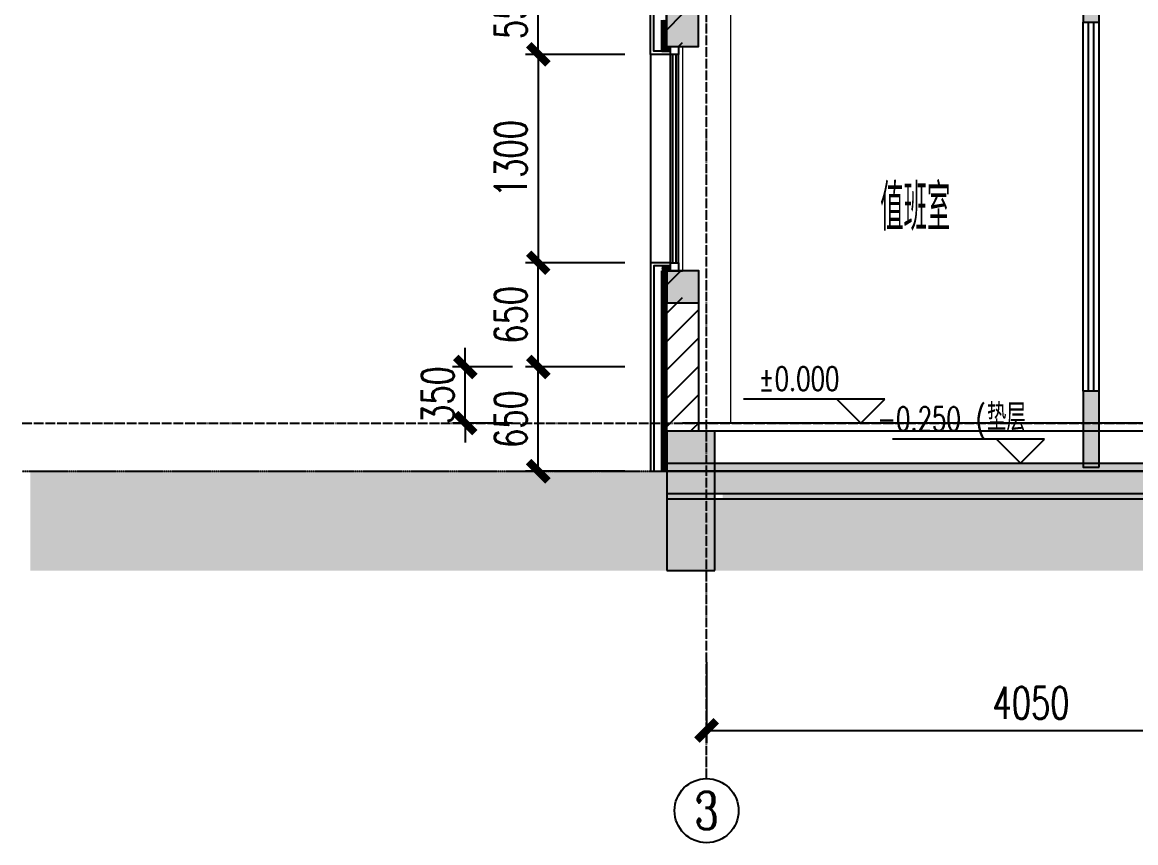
# Model space of a CAD drawing. Extents: x -202236 to 1002404, y -663931 to 1550022.
# Drawn here: x -110887 to -103937, y -333676 to -328559 of the extents above; entities that cross this region are included whole.
import ezdxf
from ezdxf.enums import TextEntityAlignment as Align

# ---------------------------------------------------------------- set-up
doc = ezdxf.new("R2010")
doc.units = 0
doc.linetypes.add('DOTE', pattern=[2.42, 2, -0.2, 0.02, -0.2])
for name, color, linetype in [('25mm厚湿贴石材', 35, 'Continuous'), ('A-AXIS-D', 1, 'Continuous'), ('A-AXIS-DOTE', 14, 'DOTE'), ('A-AXIS-ELEV', 4, 'Continuous'), ('A-COLS', 6, 'Continuous'), ('A-HATCH-1', 252, 'Continuous'), ('A-HATCH-2', 251, 'Continuous'), ('A-LIN-V', 9, 'Continuous'), ('A-SFCE', 30, 'Continuous'), ('A-TEXT', 61, 'Continuous'), ('A-WINDOW', 140, 'Continuous'), ('AS-COLN', 6, 'Continuous'), ('AS-WALL', 40, 'Continuous'), ('DIM', 173, 'Continuous'), ('PUB_HATCH', 8, 'Continuous'), ('PUB_TEXT', 7, 'Continuous')]:
    doc.layers.add(name, color=color, linetype=linetype)
doc.layers.add('A-WALL-HATCH', color=8, linetype='Continuous', lineweight=13)
doc.styles.add('_TCH_AXIS', font='COMPLEX', dxfattribs={"bigfont": 'GBCBIG'})
doc.styles.add('_TCH_DIM', font='SIMPLEX', dxfattribs={"bigfont": 'GBCBIG'})
doc.styles.add('_TCH_SPACE', font='SIMPLEX', dxfattribs={"height": 5, "bigfont": 'GBCBIG'})
doc.styles.add('DHTEXT-1', font='ROMANS.shx', dxfattribs={"width": 0.7, "bigfont": 'CHINESE.shx'})
doc.dimstyles.new('ZN80', dxfattribs={"dimscale": 80, "dimtxt": 2.5, "dimasz": 1.5, "dimexe": 1, "dimexo": 2, "dimgap": 0.9, "dimtad": 1, "dimdec": 0, "dimdsep": 46, "dimtxsty": 'DHTEXT-1', "dimblk": 'ARCHTICK', "dimcen": 2.5, "dimclrd": 173, "dimclre": 173, "dimclrt": 7, "dimazin": 2, "dimtfac": 0.4, "dimtdec": 0, "dimtix": 1, "dimtmove": 2, "dimatfit": 3, "dimfxl": 0, "dimtolj": 1, "dimtzin": 0, "dimarcsym": 0})
pattern_1 = [(45, (2343460, -521977.7), (-88.388383, 88.388383), [])]

# ---------------------------------------------------------------- blocks, each defined once
blk = doc.blocks.new('_ArchTick')
at = {"color": 0, "linetype": 'ByBlock', "const_width": 0.4}
blk.add_lwpolyline([(-0.5, -0.5), (0.5, 0.5)], dxfattribs=at)
blk = doc.blocks.new('*D228')
at = {"layer": 'Defpoints', "color": 0, "ltscale": 800, "transparency": 16777216}
for p in [(-106615.7, -332389.8), (-102565.7, -332389.8), (-102565.7, -332975.7)]:
    blk.add_point(p, dxfattribs=at)
at = {"layer": 'DIM', "color": 173, "linetype": 'ByBlock', "lineweight": -2, "ltscale": 800, "transparency": 16777216}
for p, q in [((-106615.7, -332549.8), (-106615.7, -333055.7)), ((-102565.7, -332549.8), (-102565.7, -333055.7)), ((-106615.7, -332975.7), (-102565.7, -332975.7))]:
    blk.add_line(p, q, dxfattribs=at)
at = {"layer": 'DIM', "color": 173, "lineweight": -2, "ltscale": 800, "transparency": 16777216, "xscale": 120, "yscale": 120, "zscale": 120, "rotation": 180}
blk.add_blockref('_ArchTick', (-106615.7, -332975.7), dxfattribs=at)
at = {"layer": 'DIM', "color": 173, "lineweight": -2, "ltscale": 800, "transparency": 16777216, "xscale": 120, "yscale": 120, "zscale": 120}
blk.add_blockref('_ArchTick', (-102565.7, -332975.7), dxfattribs=at)
at = {"layer": 'DIM', "color": 7, "ltscale": 800, "transparency": 16777216, "insert": (-104590.7, -332803.7), "char_height": 200, "attachment_point": 5, "style": 'DHTEXT-1'}
blk.add_mtext('\\A1;4050', dxfattribs=at)
blk = doc.blocks.new('_FZH')
blk.add_lwpolyline([(-0.5, -0.5), (0.5, -0.5), (0.5, 0.5), (-0.5, 0.5)], close=True)
at = {"layer": 'PUB_HATCH'}
blk.add_solid([(-0.5, -0.5), (0.5, -0.5), (-0.5, 0.5), (0.5, 0.5)], dxfattribs=at)
blk = doc.blocks.new('99平面图例外参$0$$LinePat$夹层保温1')
at = {"color": 0}
for p, q in [((0, 0), (96, 0)), ((0, -50), (96, -50)), ((0, -100), (96, -50)), ((96, -100), (0, -50)), ((0, -100), (96, -100)), ((0, -150), (96, -150))]:
    blk.add_line(p, q, dxfattribs=at)
blk = doc.blocks.new('20250913160558')
at = {"layer": 'A-HATCH-1'}
h = blk.add_hatch(dxfattribs=at)
h.set_pattern_fill('混凝土', color=8, scale=20)
h.set_pattern_definition([(50, (-40599805973.28, -3386006410), (143.45203652015, -12.55042699652), [15, -165]), (355, (-40599805973.28, -3386006410), (-27.7502667226, 150.43842674), [12, -132]), (100.4514, (-40599805961.32, -3386006411.05), (115.7018763428, 137.8879084122), [12.748038, -140.2284224]), (46.1842, (-40599805973.28, -3386006370), (213.4482097251, -33.1038028658), [22.5, -247.5]), (96.6356, (-40599805955.49, -3386006372.76), (186.9325411097, 194.8235741801), [19.1220576, -210.3426]), (351.1842, (-40599805973.28, -3386006370), (186.9323890267, 194.8237201851), [18, -198]), (21, (-40599805953.28, -3386006380), (119.3814104237, -80.52377813307), [15, -165]), (326, (-40599805953.28, -3386006380), (48.6630663843, 145.03000900937), [12, -132]), (71.4514, (-40599805943.33, -3386006386.71), (168.0445257163, 64.506099342), [12.748038, -140.2284224]), (37.5, (-40599805973.276, -3386006410), (2.43197106346, 66.57877076626), [0, -130.4, 0, -134, 0, -132.5]), (7.5, (-40599805973.276, -3386006410), (52.61390748843, 78.88234237647), [0, -76.4, 0, -127.4, 0, -50.5]), (327.5, (-40599806017.876, -3386006410), (106.76448723448, -4.510974346876), [0, -50, 0, -156, 0, -207]), (317.5, (-40599806037.88, -3386006410), (116.63723386848, 20.02099646646), [0, -65, 0, -103.6, 0, -147])])
h.paths.add_polyline_path([(4150, -5270), (4150, -5080), (9250, -5080), (9250, -5270)])
h.paths.add_polyline_path([(0, -5270), (0, -5080), (3850, -5080), (3850, -5270)])
h = blk.add_hatch(dxfattribs=at)
h.set_pattern_fill('砂石碎砖', color=8, scale=10)
h.set_pattern_definition([(50, (-40599805973.276, -3386006410), (71.72601810687, -6.2752133697), [7.5, -82.5]), (355, (-40599805973.276, -3386006410), (-13.87513266396, 75.21921330899), [6, -66]), (100.4514, (-40599805967.3, -3386006410.52), (57.8509381714, 68.9439542061), [6.374019, -70.114211]), (46.1842, (-40599805973.28, -3386006390), (106.7241042853, -16.55190087903), [11.25, -123.75]), (96.6356, (-40599805964.38, -3386006391.38), (93.46627015755, 97.41178704382), [9.5610288, -105.1713]), (351.1842, (-40599805973.28, -3386006390), (93.46619451336, 97.41186009253), [9, -99]), (21, (-40599805963.276, -3386006395), (59.69070514017, -40.26188887982), [7.5, -82.5]), (326, (-40599805963.276, -3386006395), (24.33153377248, 72.51500411325), [6, -66]), (71.4514, (-40599805958.3, -3386006398.355), (84.02226285815, 32.253049671), [6.374019, -70.114211])])
h.paths.add_polyline_path([(4150, -5270), (9450, -5270), (9450, -5305), (4150, -5305)])
h.paths.add_polyline_path([(100, -5270), (3850, -5270), (3850, -5305), (100, -5305)])
at = {"layer": 'A-WALL-HATCH'}
h = blk.add_hatch(dxfattribs=at)
h.set_pattern_fill('夯实土壤', color=256, scale=40)
h.set_pattern_definition([(45, (-40599805926.08, -3386006360), (-158.9576044107, 158.9576044107), []), (45, (-40599805842.08, -3386006360), (-158.9576044107, 158.9576044107), []), (45, (-40599805758.08, -3386006360), (-158.9576044107, 158.9576044107), []), (135, (-40599805926.08, -3386006360), (-158.9576044107, -158.9576044107), [106, -118.8]), (135, (-40599805884.08, -3386006318), (-158.9576044107, -158.9576044107), [106, -118.8]), (135, (-40599805842.08, -3386006276), (-158.9576044107, -158.9576044107), [106, -118.8])])
h.paths.add_polyline_path([(9550, -5230), (10120.8, -5230), (10150, -5130), (11173.3, -5130), (11173.3, -5750), (9550, -5750)])
h.paths.add_polyline_path([(4200, -5305), (9250, -5305), (9250, -5590), (9250, -5750), (4200, -5750)])
h.paths.add_polyline_path([(51.2, -5305), (3900, -5305), (3900, -5750), (51.2, -5750)])
h.paths.add_polyline_path([(-4220, -5130), (-248.8, -5130), (-248.8, -5750), (-4220, -5750)])
at = {"layer": 'PUB_HATCH'}
h = blk.add_hatch(dxfattribs=at)
h.set_pattern_fill('普通砖', color=256, scale=50, style=0)
h.set_pattern_definition(pattern_1)
h.paths.add_polyline_path([(-150, -1630), (-250, -1630), (-250, -2480), (-150, -2480)])
h = blk.add_hatch(dxfattribs=at)
h.set_pattern_fill('普通砖', color=256, scale=50, style=0)
h.set_pattern_definition(pattern_1)
h.paths.add_polyline_path([(-150, -4880), (-150, -3880), (-250, -3880), (-250, -4880)])
h = blk.add_hatch(dxfattribs=at)
h.set_pattern_fill('普通砖', color=256, scale=50, style=0)
h.set_pattern_definition([(45, (2343460, -521977.7), (-88.388383, 88.388383), [])])
h.paths.add_polyline_path([(-48.8, -4080), (-248.8, -4080), (-248.8, -4880), (-48.8, -4880)])
for p, q in [((51.2, -4880), (-248.8, -4880)), ((-248.8, -4880), (-248.8, -5750)), ((51.2, -5750), (51.2, -4880)), ((-248.8, -5750), (51.2, -5750))]:
    blk.add_line(p, q)
at = {"layer": '25mm厚湿贴石材'}
for points in [[(-225, -2530), (-350, -2530), (-350, -1430)], [(-225, -2510), (-330, -2510), (-330, -1430)], [(-225, -3830), (-350, -3830), (-350, -5130)], [(-225, -3850), (-330, -3850), (-330, -5130)]]:
    blk.add_lwpolyline(points, dxfattribs=at)
at = {"layer": 'A-AXIS-ELEV'}
for p, q in [((1113.3, -4680), (230, -4680)), ((963.3, -4830), (813.3, -4680)), ((963.3, -4830), (1113.3, -4680)), ((2110, -4930), (1160.9, -4930)), ((1960, -5080), (1810, -4930)), ((1960, -5080), (2110, -4930))]:
    blk.add_line(p, q, dxfattribs=at)
at = {"layer": 'A-LIN-V'}
blk.add_line((-350, -2530), (-350, -3830), dxfattribs=at)
at = {"layer": 'A-SFCE', "color": 8}
for p, q in [((4050, -4830), (-150, -4830)), ((4050, -4880), (-150, -4880)), ((-250, -5080), (9250, -5080)), ((9250, -5130), (-250, -5130)), ((-250, -5130), (9250, -5130)), ((9250, -5305), (-250, -5305))]:
    blk.add_line(p, q, dxfattribs=at)
blk.add_lwpolyline([(9250, -5270), (-250, -5270)], dxfattribs=at)
at = {"layer": 'A-WALL-HATCH'}
for p, q in [((150, -1350), (150, -4830)), ((-150, -2480), (-150, -3877.5)), ((-350, -2530), (-350, -3830))]:
    blk.add_line(p, q, dxfattribs=at)
at = {"layer": 'A-WINDOW', "color": 8}
for p, q in [((2350, -4630), (2350, -2330)), ((2383.3, -4630), (2383.3, -2330)), ((2416.7, -4630), (2416.7, -2330)), ((2450, -4630), (2450, -2330))]:
    blk.add_line(p, q, dxfattribs=at)
at = {"layer": 'A-WINDOW'}
for p, q in [((-225, -3830), (-225, -2530)), ((-210, -3830), (-210, -2530)), ((-190, -3830), (-190, -2530)), ((-175, -3830), (-175, -2530))]:
    blk.add_line(p, q, dxfattribs=at)
for points in [[(-175, -2530), (-225, -2530), (-225, -2480), (-175, -2480)], [(-175, -3880), (-225, -3880), (-225, -3830), (-175, -3830)]]:
    blk.add_lwpolyline(points, close=True, dxfattribs=at)
at = {"layer": 'AS-WALL'}
for p, q in [((-250, -2480), (-250, -1350)), ((-250, -2480), (-150, -2480)), ((-250, -4880), (-250, -3880)), ((-250, -3880), (-150, -3880)), ((-248.8, -4880), (-248.8, -4080)), ((-48.8, -4880), (-48.8, -4080)), ((-250, -4880), (-248.8, -4880))]:
    blk.add_line(p, q, dxfattribs=at)
at = {"layer": 'PUB_HATCH'}
blk.add_solid([(-248.8, -5750), (51.2, -5750), (-248.8, -4880), (51.2, -4880)], dxfattribs=at)
at = {"layer": 'A-COLS', "xscale": 199.9999998877756, "yscale": 200.0000008141506, "zscale": 200.0000008141506}
for p in [(-150, -2380), (-148.8, -3980)]:
    blk.add_blockref('_FZH', p, dxfattribs=at)
at = {"layer": 'A-HATCH-2', "zscale": 0.2}
for p, xscale, yscale, rotation in [((-280, -2337), 0.2002314816409757, 0.2000000000000005, 90), ((-280, -2356.2), 0.2002314816409757, 0.2000000000000005, 90), ((-280, -2375.4), 0.2002314816409757, 0.2000000000000005, 90), ((-280, -2394.7), 0.2002314816409757, 0.2000000000000005, 90), ((-280, -2413.9), 0.2002314816409757, 0.2000000000000005, 90), ((-280, -2433.1), 0.2002314816409757, 0.2000000000000005, 90), ((-280, -2452.3), 0.2002314816409757, 0.2000000000000005, 90), ((-280, -2471.6), 0.2002314816409757, 0.2000000000000005, 90), ((-280, -2490.8), 0.2002314816409757, 0.2000000000000005, 90), ((-280, -2510), 0.2002314816409757, 0.2000000000000005, 90), ((-280, -3880), -0.2864583333551449, 0.2, 180), ((-280, -3899.2), 0.2003205125996486, 0.2000000000000005, 90), ((-252.5, -3880), -0.2864583333551449, 0.2, 180), ((-280, -3918.5), 0.2003205125996486, 0.2000000000000005, 90), ((-280, -3937.7), 0.2003205125996486, 0.2000000000000005, 90), ((-280, -3956.9), 0.2003205125996486, 0.2000000000000005, 90), ((-280, -3976.2), 0.2003205125996486, 0.2000000000000005, 90), ((-280, -3995.4), 0.2003205125996486, 0.2000000000000005, 90), ((-280, -4014.6), 0.2003205125996486, 0.2000000000000005, 90), ((-280, -4033.8), 0.2003205125996486, 0.2000000000000005, 90), ((-280, -4053.1), 0.2003205125996486, 0.2000000000000005, 90), ((-280, -4072.3), 0.2003205125996486, 0.2000000000000005, 90), ((-280, -4091.5), 0.2003205125996486, 0.2000000000000005, 90), ((-280, -4110.8), 0.2003205125996486, 0.2000000000000005, 90), ((-280, -4130), 0.2003205125996486, 0.2000000000000005, 90), ((-280, -4149.2), 0.2003205125996486, 0.2000000000000005, 90), ((-280, -4168.5), 0.2003205125996486, 0.2000000000000005, 90), ((-280, -4187.7), 0.2003205125996486, 0.2000000000000005, 90), ((-280, -4206.9), 0.2003205125996486, 0.2000000000000005, 90), ((-280, -4226.2), 0.2003205125996486, 0.2000000000000005, 90), ((-280, -4245.4), 0.2003205125996486, 0.2000000000000005, 90), ((-280, -4264.6), 0.2003205125996486, 0.2000000000000005, 90), ((-280, -4283.8), 0.2003205125996486, 0.2000000000000005, 90), ((-280, -4303.1), 0.2003205125996486, 0.2000000000000005, 90), ((-280, -4322.3), 0.2003205125996486, 0.2000000000000005, 90), ((-280, -4341.5), 0.2003205125996486, 0.2000000000000005, 90), ((-280, -4360.8), 0.2003205125996486, 0.2000000000000005, 90), ((-280, -4380), 0.2003205125996486, 0.2000000000000005, 90), ((-280, -4399.2), 0.2003205125996486, 0.2000000000000005, 90), ((-280, -4418.5), 0.2003205125996486, 0.2000000000000005, 90), ((-280, -4437.7), 0.2003205125996486, 0.2000000000000005, 90), ((-280, -4456.9), 0.2003205125996486, 0.2000000000000005, 90), ((-280, -4476.2), 0.2003205125996486, 0.2000000000000005, 90), ((-280, -4495.4), 0.2003205125996486, 0.2000000000000005, 90), ((-280, -4514.6), 0.2003205125996486, 0.2000000000000005, 90), ((-280, -4533.8), 0.2003205125996486, 0.2000000000000005, 90), ((-280, -4553.1), 0.2003205125996486, 0.2000000000000005, 90), ((-280, -4572.3), 0.2003205125996486, 0.2000000000000005, 90), ((-280, -4591.5), 0.2003205125996486, 0.2000000000000005, 90), ((-280, -4610.8), 0.2003205125996486, 0.2000000000000005, 90), ((-280, -4630), 0.2003205125996486, 0.2000000000000005, 90), ((-280, -4649.2), 0.2003205125996486, 0.2000000000000005, 90), ((-280, -4668.5), 0.2003205125996486, 0.2000000000000005, 90), ((-280, -4687.7), 0.2003205125996486, 0.2000000000000005, 90), ((-280, -4706.9), 0.2003205125996486, 0.2000000000000005, 90), ((-280, -4726.2), 0.2003205125996486, 0.2000000000000005, 90), ((-280, -4745.4), 0.2003205125996486, 0.2000000000000005, 90), ((-280, -4764.6), 0.2003205125996486, 0.2000000000000005, 90), ((-280, -4783.8), 0.2003205125996486, 0.2000000000000005, 90), ((-280, -4803.1), 0.2003205125996486, 0.2000000000000005, 90), ((-280, -4822.3), 0.2003205125996486, 0.2000000000000005, 90), ((-280, -4841.5), 0.2003205125996486, 0.2000000000000005, 90), ((-280, -4860.8), 0.2003205125996486, 0.2000000000000005, 90), ((-280, -4880), 0.2003205125996486, 0.2000000000000005, 90), ((-280, -4899.2), 0.2003205125996486, 0.2000000000000005, 90), ((-280, -4918.5), 0.2003205125996486, 0.2000000000000005, 90), ((-280, -4937.7), 0.2003205125996486, 0.2000000000000005, 90), ((-280, -4956.9), 0.2003205125996486, 0.2000000000000005, 90), ((-280, -4976.2), 0.2003205125996486, 0.2000000000000005, 90), ((-280, -4995.4), 0.2003205125996486, 0.2000000000000005, 90), ((-280, -5014.6), 0.2003205125996486, 0.2000000000000005, 90), ((-280, -5033.8), 0.2003205125996486, 0.2000000000000005, 90), ((-280, -5053.1), 0.2003205125996486, 0.2000000000000005, 90), ((-280, -5072.3), 0.2003205125996486, 0.2000000000000005, 90), ((-280, -5091.5), 0.2003205125996486, 0.2000000000000005, 90), ((-280, -5110.8), 0.2003205125996486, 0.2000000000000005, 90), ((-280, -5130), 0.2003205125996486, 0.2000000000000005, 90)]:
    blk.add_blockref('99平面图例外参$0$$LinePat$夹层保温1', p, dxfattribs=dict(at, xscale=xscale, yscale=yscale, rotation=rotation))
at = {"layer": 'A-HATCH-2', "xscale": 0.2864583333551449, "yscale": 0.2, "zscale": 0.2}
for p in [(-280, -2480), (-252.5, -2480)]:
    blk.add_blockref('99平面图例外参$0$$LinePat$夹层保温1', p, dxfattribs=at)
at = {"layer": 'AS-COLN', "zscale": 100}
for p, xscale, yscale, rotation in [((2400, -2230), 200.0000000000005, 100.0000000000002, 90), ((2400, -4867.5), 474.9999995472026, 100, 90.00000005279914)]:
    blk.add_blockref('_FZH', p, dxfattribs=dict(at, xscale=xscale, yscale=yscale, rotation=rotation))
at = {"layer": 'A-TEXT', "style": '_TCH_SPACE', "width": 0.7}
blk.add_text('值班室', height=289.36, dxfattribs=at).set_placement((1083.5, -3630))
at = {"layer": 'PUB_TEXT', "style": '_TCH_DIM', "width": 0.705882}
for s, height, p in [('%%P0.000', 148.75, (325, -4627.5)), ('(', 148.8, (1680, -4877.5)), ('-0.250', 148.75, (1065, -4877.5))]:
    blk.add_text(s, height=height, dxfattribs=at).set_placement(p)
at = {"layer": 'PUB_TEXT', "style": '_TCH_DIM'}
blk.add_text('垫层', height=168.79, dxfattribs=at).set_placement((1750, -4877.5))
blk = doc.blocks.new('*D458')
at = {"layer": 'Defpoints', "color": 0, "ltscale": 800, "transparency": 16777216}
for p in [(-107666.2, -328208.6), (-106965.7, -328208.6), (-106965.7, -328758.6)]:
    blk.add_point(p, dxfattribs=at)
at = {"layer": 'DIM', "color": 173, "linetype": 'ByBlock', "lineweight": -2, "ltscale": 800, "transparency": 16777216}
for p, q in [((-107125.7, -328208.6), (-107746.2, -328208.6)), ((-107666.2, -328758.6), (-107666.2, -328208.6)), ((-107125.7, -328758.6), (-107746.2, -328758.6))]:
    blk.add_line(p, q, dxfattribs=at)
at = {"layer": 'DIM', "color": 173, "lineweight": -2, "ltscale": 800, "transparency": 16777216, "xscale": 120, "yscale": 120, "zscale": 120}
for p, rotation in [((-107666.2, -328208.6), 90), ((-107666.2, -328758.6), 270)]:
    blk.add_blockref('_ArchTick', p, dxfattribs=dict(at, rotation=rotation))
at = {"layer": 'DIM', "color": 7, "ltscale": 800, "transparency": 16777216, "insert": (-107838.2, -328483.6), "char_height": 200, "attachment_point": 5, "rotation": 90, "style": 'DHTEXT-1'}
blk.add_mtext('\\A1;550', dxfattribs=at)
blk = doc.blocks.new('*D459')
at = {"layer": 'Defpoints', "color": 0, "ltscale": 800, "transparency": 16777216}
for p in [(-106965.7, -328758.6), (-107666.2, -330058.6), (-106965.7, -330058.6)]:
    blk.add_point(p, dxfattribs=at)
at = {"layer": 'DIM', "color": 173, "linetype": 'ByBlock', "lineweight": -2, "ltscale": 800, "transparency": 16777216}
for p, q in [((-107125.7, -328758.6), (-107746.2, -328758.6)), ((-107666.2, -328758.6), (-107666.2, -330058.6)), ((-107125.7, -330058.6), (-107746.2, -330058.6))]:
    blk.add_line(p, q, dxfattribs=at)
at = {"layer": 'DIM', "color": 173, "lineweight": -2, "ltscale": 800, "transparency": 16777216, "xscale": 120, "yscale": 120, "zscale": 120}
for p, rotation in [((-107666.2, -328758.6), 90), ((-107666.2, -330058.6), 270)]:
    blk.add_blockref('_ArchTick', p, dxfattribs=dict(at, rotation=rotation))
at = {"layer": 'DIM', "color": 7, "ltscale": 800, "transparency": 16777216, "insert": (-107838.2, -329408.6), "char_height": 200, "attachment_point": 5, "rotation": 90, "style": 'DHTEXT-1'}
blk.add_mtext('\\A1;1300', dxfattribs=at)
blk = doc.blocks.new('*D460')
at = {"layer": 'Defpoints', "color": 0, "ltscale": 800, "transparency": 16777216}
for p in [(-107666.2, -330708.6), (-106965.7, -330708.6), (-106965.7, -331358.6)]:
    blk.add_point(p, dxfattribs=at)
at = {"layer": 'DIM', "color": 173, "linetype": 'ByBlock', "lineweight": -2, "ltscale": 800, "transparency": 16777216}
for p, q in [((-107125.7, -330708.6), (-107746.2, -330708.6)), ((-107666.2, -331358.6), (-107666.2, -330708.6)), ((-107125.7, -331358.6), (-107746.2, -331358.6))]:
    blk.add_line(p, q, dxfattribs=at)
at = {"layer": 'DIM', "color": 173, "lineweight": -2, "ltscale": 800, "transparency": 16777216, "xscale": 120, "yscale": 120, "zscale": 120}
for p, rotation in [((-107666.2, -330708.6), 90), ((-107666.2, -331358.6), 270)]:
    blk.add_blockref('_ArchTick', p, dxfattribs=dict(at, rotation=rotation))
at = {"layer": 'DIM', "color": 7, "ltscale": 800, "transparency": 16777216, "insert": (-107838.2, -331033.6), "char_height": 200, "attachment_point": 5, "rotation": 90, "style": 'DHTEXT-1'}
blk.add_mtext('\\A1;650', dxfattribs=at)
blk = doc.blocks.new('*D462')
at = {"layer": 'Defpoints', "color": 0, "ltscale": 800, "transparency": 16777216}
for p in [(-107666.2, -330058.6), (-106965.7, -330058.6), (-106965.7, -330708.6)]:
    blk.add_point(p, dxfattribs=at)
at = {"layer": 'DIM', "color": 173, "linetype": 'ByBlock', "lineweight": -2, "ltscale": 800, "transparency": 16777216}
for p, q in [((-107125.7, -330058.6), (-107746.2, -330058.6)), ((-107666.2, -330708.6), (-107666.2, -330058.6)), ((-107125.7, -330708.6), (-107746.2, -330708.6))]:
    blk.add_line(p, q, dxfattribs=at)
at = {"layer": 'DIM', "color": 173, "lineweight": -2, "ltscale": 800, "transparency": 16777216, "xscale": 120, "yscale": 120, "zscale": 120}
for p, rotation in [((-107666.2, -330058.6), 90), ((-107666.2, -330708.6), 270)]:
    blk.add_blockref('_ArchTick', p, dxfattribs=dict(at, rotation=rotation))
at = {"layer": 'DIM', "color": 7, "ltscale": 800, "transparency": 16777216, "insert": (-107838.2, -330383.6), "char_height": 200, "attachment_point": 5, "rotation": 90, "style": 'DHTEXT-1'}
blk.add_mtext('\\A1;650', dxfattribs=at)
blk = doc.blocks.new('*D463')
at = {"layer": 'Defpoints', "color": 0, "ltscale": 800, "transparency": 16777216}
for p in [(-108121.7, -330708.6), (-107666.2, -330708.6), (-107666.2, -331058.6)]:
    blk.add_point(p, dxfattribs=at)
at = {"layer": 'DIM', "color": 173, "linetype": 'ByBlock', "lineweight": -2, "ltscale": 800, "transparency": 16777216}
for p, q in [((-108121.7, -330708.6), (-108121.7, -330588.6)), ((-107826.2, -330708.6), (-108201.7, -330708.6)), ((-108121.7, -331058.6), (-108121.7, -330708.6)), ((-107826.2, -331058.6), (-108201.7, -331058.6)), ((-108121.7, -331058.6), (-108121.7, -331178.6))]:
    blk.add_line(p, q, dxfattribs=at)
at = {"layer": 'DIM', "color": 173, "lineweight": -2, "ltscale": 800, "transparency": 16777216, "xscale": 120, "yscale": 120, "zscale": 120}
for p, rotation in [((-108121.7, -330708.6), 270), ((-108121.7, -331058.6), 90)]:
    blk.add_blockref('_ArchTick', p, dxfattribs=dict(at, rotation=rotation))
at = {"layer": 'DIM', "color": 7, "ltscale": 800, "transparency": 16777216, "insert": (-108293.7, -330883.6), "char_height": 200, "attachment_point": 5, "rotation": 90, "style": 'DHTEXT-1'}
blk.add_mtext('\\A1;350', dxfattribs=at)

msp = doc.modelspace()

# ---------------------------------------------------------------- linework, layer by layer
at = {"layer": 'A-AXIS-D'}
msp.add_circle((-106615.75, -333475.65), 200, dxfattribs=at)
at = {"layer": 'A-AXIS-DOTE', "ltscale": 30}
for p, q in [((-106615.75, -333275.65), (-106615.75, -326228.65)), ((-110886.73, -331058.65), (-93496.73, -331058.65))]:
    msp.add_line(p, q, dxfattribs=at)
at = {"layer": 'A-AXIS-DOTE'}
msp.add_line((-110886.73, -331358.65), (-93496.73, -331358.65), dxfattribs=at)

# ---------------------------------------------------------------- texts
at = {"layer": 'PUB_TEXT', "style": '_TCH_AXIS'}
msp.add_text('3', height=232.97, dxfattribs=at).set_placement((-106693.4, -333592.13), (-106538.09, -333592.13), align=Align.FIT)

# ---------------------------------------------------------------- dimensions: what is measured, and where the dimension line sits
at = {"layer": 'DIM', "ltscale": 800}
dim = msp.add_aligned_dim(p1=(-106615.75, -332389.79), p2=(-102565.75, -332389.79), distance=-585.95, dimstyle='ZN80', dxfattribs=at)
dim.commit()
dim.dimension.update_dxf_attribs({"geometry": '*D228', "text_midpoint": (-104590.75, -332803.74)})

# ---------------------------------------------------------------- next in the draw order: block references
at = {"layer": 'A-AXIS-D', "ltscale": 800}
msp.add_blockref('20250913160558', (-106615.75, -326228.65), dxfattribs=at)

# ---------------------------------------------------------------- next in the draw order: dimensions: what is measured, and where the dimension line sits
at = {"layer": 'DIM', "ltscale": 800}
for base, p1, p2, picture, middle in [((-107666.23, -328208.65), (-106965.75, -328758.65), (-106965.75, -328208.65), '*D458', (-107838.23, -328483.65)), ((-107666.23, -330058.65), (-106965.75, -328758.65), (-106965.75, -330058.65), '*D459', (-107838.23, -329408.65)), ((-107666.23, -330058.65), (-106965.75, -330708.65), (-106965.75, -330058.65), '*D462', (-107838.23, -330383.65)), ((-108121.69, -330708.65), (-107666.23, -331058.65), (-107666.23, -330708.65), '*D463', (-108293.69, -330883.65)), ((-107666.23, -330708.65), (-106965.75, -331358.65), (-106965.75, -330708.65), '*D460', (-107838.23, -331033.65))]:
    dim = msp.add_linear_dim(base=base, p1=p1, p2=p2, angle=90, dimstyle='ZN80', dxfattribs=at)
    dim.commit()
    dim.dimension.update_dxf_attribs({"geometry": picture, "text_midpoint": middle})

doc.saveas('drawing.dxf')
